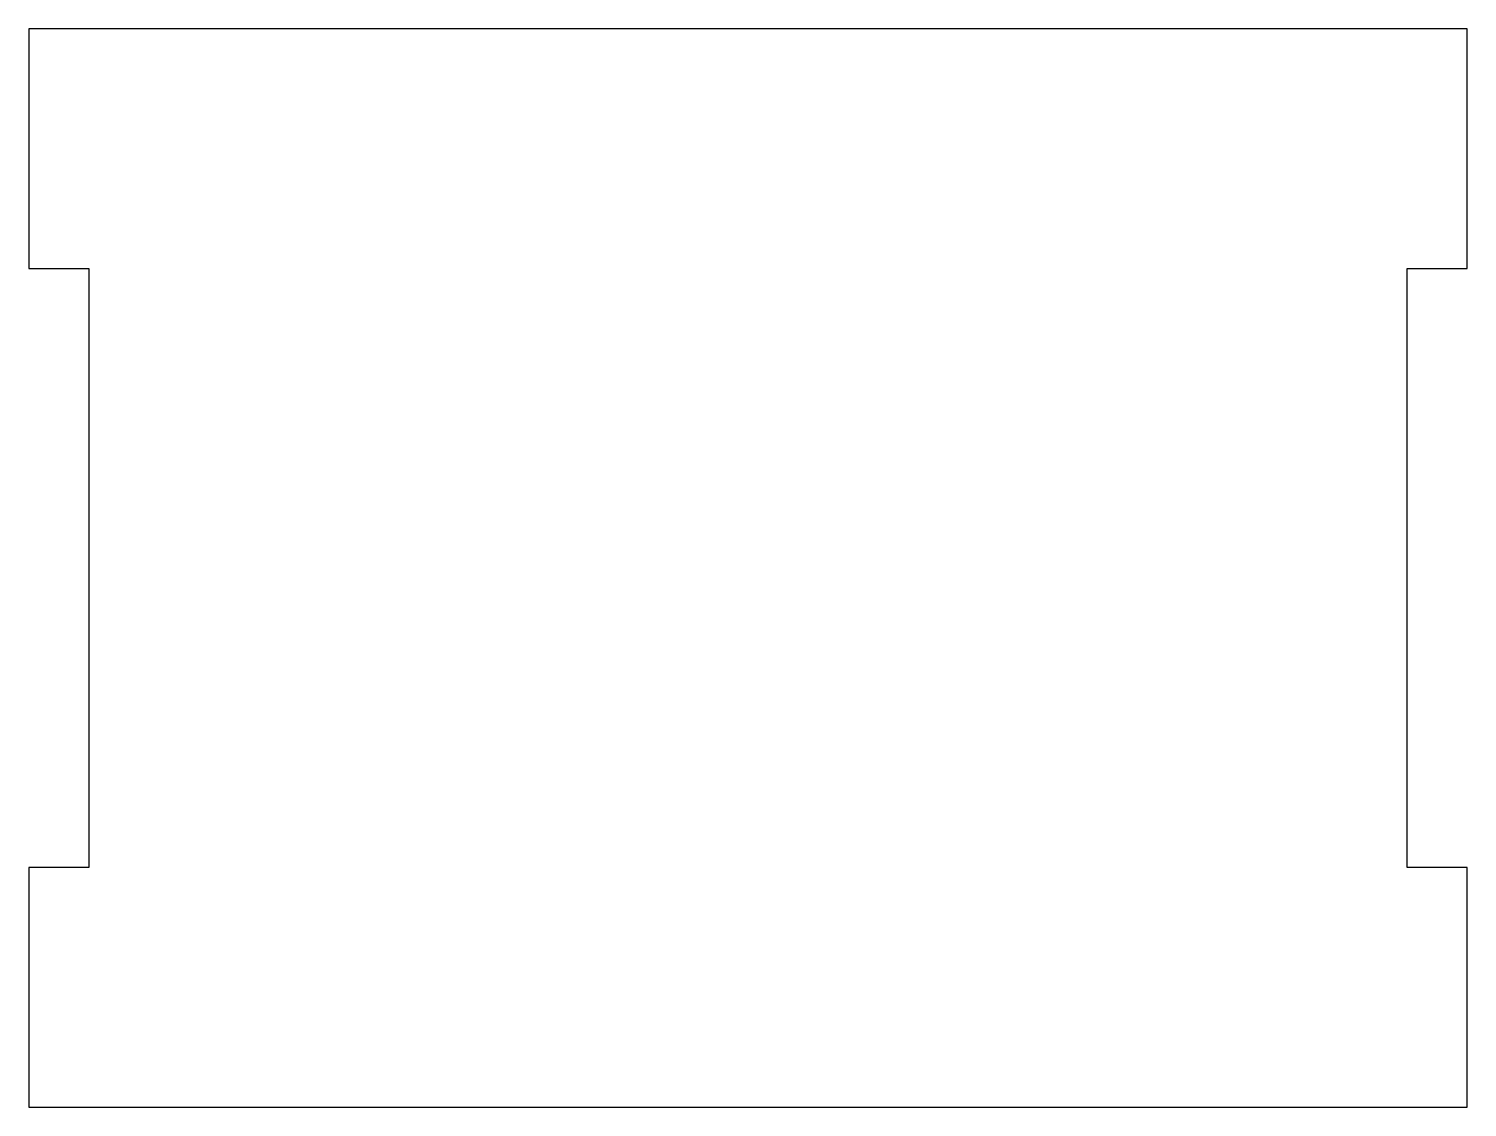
# Model space of a CAD drawing. Header units: millimetres. Extents: x 0 to 120, y 5 to 95.
import ezdxf

# ---------------------------------------------------------------- set-up
doc = ezdxf.new("R2010")
doc.units = ezdxf.units.MM

msp = doc.modelspace()

# ---------------------------------------------------------------- linework, layer by layer
msp.add_lwpolyline([(0, 75), (5, 75), (5, 25), (0, 25), (0, 5), (120, 5), (120, 25), (115, 25), (115, 75), (120, 75), (120, 95), (0, 95)], close=True)

doc.saveas('drawing.dxf')
